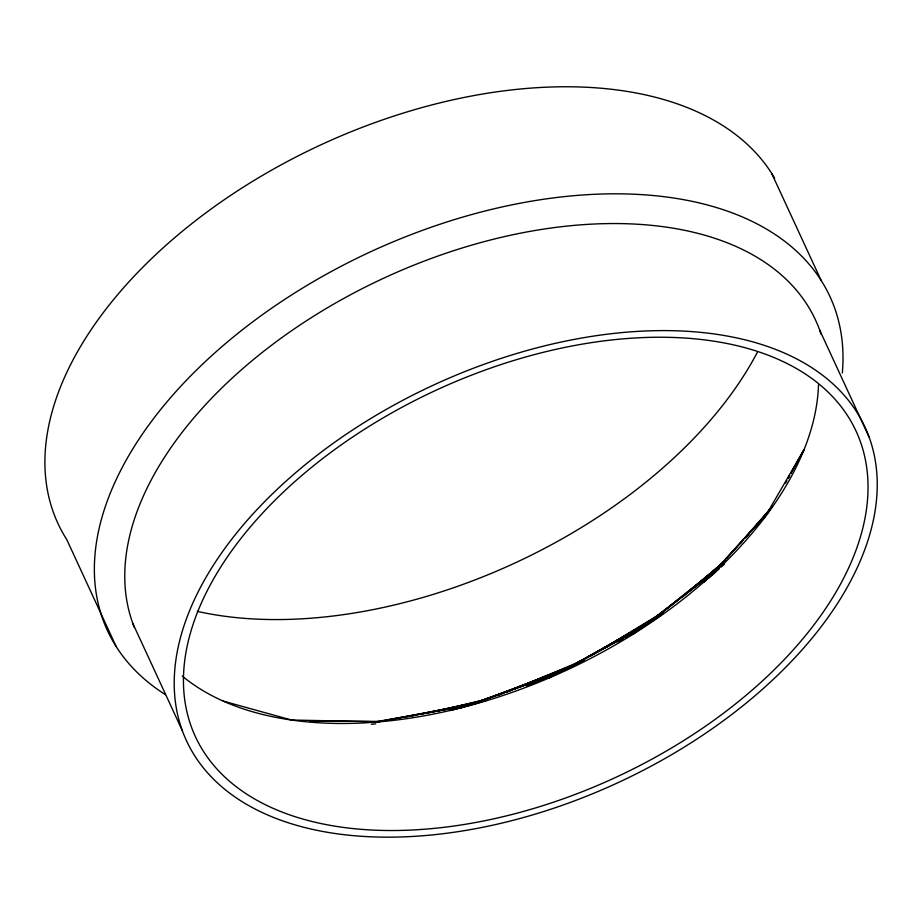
<?xml version="1.0" encoding="UTF-8"?>
<svg xmlns="http://www.w3.org/2000/svg" width="923" height="923" viewBox="0 0 923 923"><rect width="100%" height="100%" fill="white"/><g stroke="black" fill="none" stroke-linecap="round" stroke-linejoin="round"><path stroke-width="1.38" d="M788.138 478.229L789.523 475.737M790.919 473.234L803.402 450.747M785.473 483.167L786.869 480.664M788.265 478.16L789.661 475.657M791.069 473.153L803.645 450.62M764.394 517.953L804.291 449.259M740.384 543.682L742.254 541.489M745.992 537.128L748.795 533.852M750.664 531.671L772.159 506.554M746.984 536.228L748.853 534.059M752.603 529.721L770.405 509.127M719.986 565.741L721.878 563.607M725.674 559.326L770.301 509.011M717.159 568.983L714.287 572.168L641.45 628.194L557.25 673.721L467.43 705.657L378.107 721.809L291.46 720.021M720.032 565.787L721.948 563.665M726.736 558.346L743.015 540.278M744.93 538.155L767.924 512.646M706.741 579.494L768.859 511.584M696.45 585.39L699.692 582.586M701.838 580.717L725.559 560.157M706.73 576.898L722.051 563.78M682.559 596.546L722.028 563.48M682.697 596.673L684.901 594.85M687.104 593.028L722.397 563.838M507.373 691.639L573.702 665.621L476.66 702.818L566.007 669.44L652.561 620.268M661.433 613.08L722.363 563.722M661.468 613.195L680.366 598.116M682.593 596.339L684.82 594.574M687.047 592.797L718.175 567.968M633.386 634.043L714.287 572.168L718.082 567.887L641.45 628.194L549.323 677.874M606.965 646.573L661.849 612.837M607.092 646.735L658.618 615.618M581.178 661.456L583.636 660.003M591.008 655.63L659.83 614.799M581.248 661.479L583.728 660.026M591.182 655.688L594.92 653.507M597.4 652.065L606.099 646.988M608.58 645.535L654.557 618.733L566.007 669.44L467.43 705.657L372.338 722.386M650.346 622.056L557.25 673.721L460.289 708.01M507.235 692.042L511.204 690.381M513.834 689.273L583.786 659.98M519.118 687.312L523.076 685.697M525.718 684.612L575.871 664.064M496.862 695.642L575.767 664.029M499.412 694.765L503.393 693.196M437.687 711.01L487.482 698.988M446.582 709.187L482.994 700.649M427.361 712.994L485.833 699.922M445.717 709.222L480.698 701.607L412.408 715.671M406.824 716.813L409.616 716.236M412.466 715.844L415.258 715.29M422.249 713.906L475.333 703.326L378.107 721.809M309.747 721.14L378.776 721.394M223.193 701.099L292.603 720.321M771.651 173.328L821.112 280.373M819.67 330.099L869.131 437.156A373.734 219.143 -24.8 0 1 419.007 836.042A373.734 219.143 -24.8 0 1 289.061 478.449A373.734 219.143 -24.8 0 1 869.131 437.156M132.866 623.556L182.327 730.612M116.252 646.688L66.791 539.643A397.998 233.381 -24.8 0 1 297.356 156.287A397.998 233.381 -24.8 0 1 774.593 178.162M165.39 694.638A397.998 233.381 -24.8 0 1 364.193 254.771A397.998 233.381 -24.8 0 1 842.318 372.996M134.389 627.548A373.734 219.143 -24.8 0 1 401.159 270.416A373.734 219.143 -24.8 0 1 821.032 334.045M818.493 384.879A363.95 213.409 -24.8 0 1 563.722 671.506A363.95 213.409 -24.8 0 1 182.235 676.051M724.486 563.976A388.214 227.635 -24.8 0 1 721.359 566.884M719.248 568.81A388.214 227.635 -24.8 0 1 708.449 578.34M706.245 580.221A388.214 227.635 -24.8 0 1 704.03 582.101M662.899 613.622A388.214 227.635 -24.8 0 1 625.679 637.701M623.198 639.178A388.214 227.635 -24.8 0 1 618.214 642.096M584.144 660.533A388.214 227.635 -24.8 0 1 526.514 686.181M486.202 700.338A388.214 227.635 -24.8 0 1 450.101 710.502M375.742 723.851A388.214 227.635 -24.8 0 1 371.404 724.301M757.379 352.228A388.214 227.635 -24.8 0 1 197.303 611.361M421.799 829.431A363.95 213.409 -24.8 0 0 860.144 440.998A363.95 213.409 -24.8 0 0 295.256 481.218A363.95 213.409 -24.8 0 0 421.799 829.431"/></g></svg>
